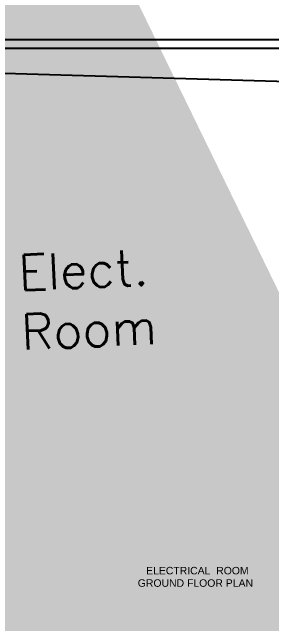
# Model space of a CAD drawing. Header units: inches. Extents: x 191440 to 383551, y 141411 to 284946.
# Drawn here: x 191663.89 to 191672.63, y 141469.62 to 141490.23 of the extents above; entities that cross this region are included whole.
import ezdxf

# ---------------------------------------------------------------- set-up
doc = ezdxf.new("R2010")
doc.units = ezdxf.units.IN
doc.header["$MEASUREMENT"] = 0
for name, color, linetype in [('HOME', 8, 'Continuous'), ('Sanitary', 6, 'Continuous'), ('VP', 7, 'Continuous')]:
    doc.layers.add(name, color=color, linetype=linetype)
doc.styles.add('ROMANS', font='romans', dxfattribs={"height": 1})
doc.styles.get("Standard").update_dxf_attribs({"font": 'txt.shx', "height": 0.2})
doc.dimstyles.new('osama', dxfattribs={"dimtxt": 50, "dimasz": 45, "dimexe": 0.18, "dimexo": 0.0625, "dimgap": 0.2, "dimtad": 0, "dimdec": 0, "dimzin": 0, "dimdsep": 46, "dimtxsty": 'ROMANS', "dimcen": 0, "dimse1": 1, "dimse2": 1, "dimclrd": 3, "dimclre": 3, "dimclrt": 5, "dimadec": 0, "dimazin": 0, "dimtfac": 0.6, "dimtdec": 0, "dimtmove": 2, "dimatfit": 3, "dimfxl": 1, "dimtolj": 1, "dimtzin": 0, "dimarcsym": 0})

msp = doc.modelspace()

# ---------------------------------------------------------------- linework, layer by layer
msp.add_lwpolyline([(191704.84572, 141489.30032), (191647.34572, 141489.30032), (191647.34572, 141449.80032), (191704.84572, 141449.80032), (191704.84572, 141489.30032)])
msp.add_lwpolyline([(191704.54572, 141489.00032), (191647.64572, 141489.00032), (191647.64572, 141450.10032), (191704.54572, 141450.10032)], close=True)
at = {"layer": 'HOME', "elevation": 904.54, "flags": 128}
msp.add_lwpolyline([(191683.53067, 141487.57315), (191657.08411, 141488.353)], dxfattribs=at)

# ---------------------------------------------------------------- texts
at = {"layer": 'HOME', "insert": (191664.07701, 141482.04617), "char_height": 1.2, "attachment_point": 1, "rotation": 2.519415}
msp.add_mtext_dynamic_manual_height_columns('Elect. Room', width=2.6741065, gutter_width=1, heights=[0], dxfattribs=at)
at = {"layer": 'VP', "insert": (191670.05992, 141470.86085), "char_height": 0.342, "width": 506.4403967, "attachment_point": 8}
msp.add_mtext('{\\fArial|b0|i0|c238|p34;\\P\\fArial|b0|i0|c0|p34;\\P \\H0.7351x;ELECTRICAL  ROOM   \\PGROUND FLOOR PLAN}', dxfattribs=at)

# ---------------------------------------------------------------- leaders
at = {"layer": 'Sanitary', "ltscale": 0.5}
msp.add_leader([(191653.4749, 141520.58474), (191653.79451, 141519.51639), (191654.25774, 141519.47586)], dimstyle='osama', override={"dimasz": 100, "dimgap": 0.09}, dxfattribs=at)

doc.saveas('drawing.dxf')
